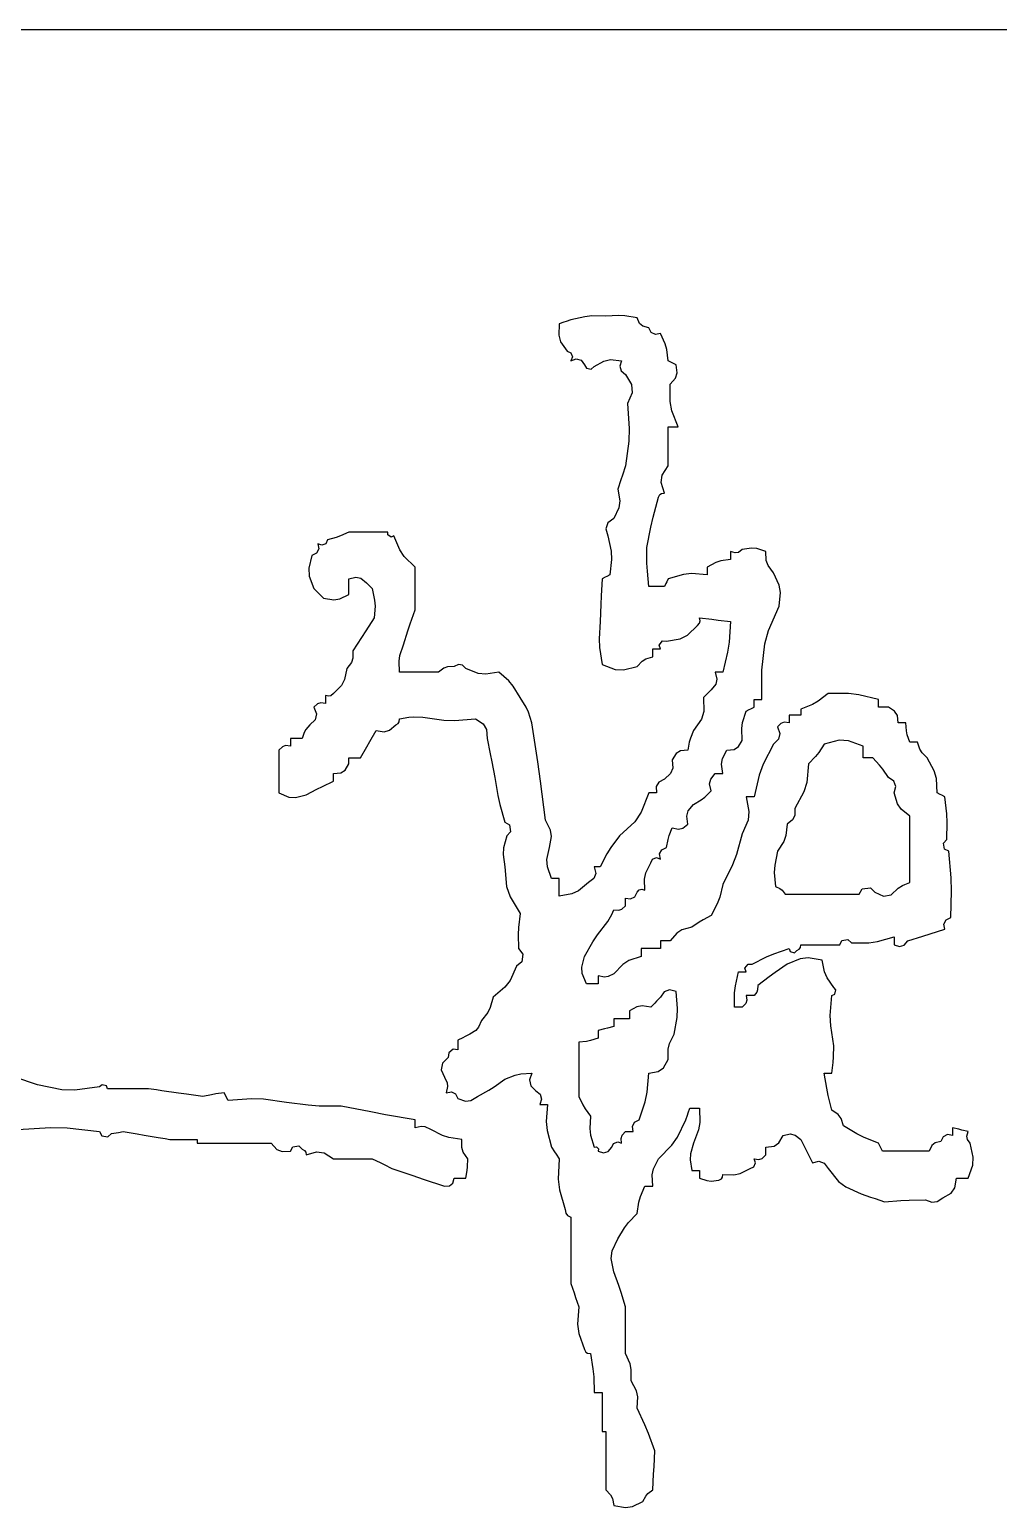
# Paper-space layout 'Layout1' of a CAD drawing. Extents: x 52 to 242751, y 71 to 90516.
# Drawn here: x 117386 to 117830, y 62534 to 63211 of the extents above; entities that cross this region are included whole.
import ezdxf

# ---------------------------------------------------------------- set-up
doc = ezdxf.new("R2010")
doc.units = 0
doc.header["$LTSCALE"] = 10
doc.header["$MEASUREMENT"] = 0
doc.layers.get('0').update_dxf_attribs({"linetype": 'CONTINUOUS'})
doc.layers.add('PUB_TITLE', color=4, linetype='CONTINUOUS')

# ---------------------------------------------------------------- blocks, each defined once
blk = doc.blocks.new('黄履优')
for p, q in [((1.238931, 0.601629), (1.236931, 0.600962)), ((1.239932, 0.601962), (1.238931, 0.601629)), ((1.241932, 0.602629), (1.239932, 0.601962)), ((1.247807, 0.604022), (1.241932, 0.602629)), ((1.250897, 0.604366), (1.247807, 0.604022)), ((1.256935, 0.604296), (1.250897, 0.604366)), ((1.262275, 0.60452), (1.256935, 0.604296)), ((1.265001, 0.60435), (1.262275, 0.60452)), ((1.270271, 0.603462), (1.265001, 0.60435)), ((1.271333, 0.601085), (1.270271, 0.603462)), ((1.236931, 0.600962), (1.236727, 0.596112)), ((1.236727, 0.596112), (1.23753, 0.593303)), ((1.272742, 0.59991), (1.271333, 0.601085)), ((1.275272, 0.599295), (1.272742, 0.59991)), ((1.276289, 0.597302), (1.275272, 0.599295)), ((1.27807, 0.596412), (1.276289, 0.597302)), ((1.280274, 0.596794), (1.27807, 0.596412)), ((1.282217, 0.592346), (1.280274, 0.596794)), ((1.23753, 0.593303), (1.240265, 0.589293)), ((1.240265, 0.589293), (1.241892, 0.588534)), ((1.282907, 0.589929), (1.282217, 0.592346)), ((1.283608, 0.585125), (1.282907, 0.589929)), ((1.241892, 0.588534), (1.242587, 0.586797)), ((1.242587, 0.586797), (1.241932, 0.585125)), ((1.241932, 0.585125), (1.244223, 0.585928)), ((1.244223, 0.585928), (1.246246, 0.58535)), ((1.246246, 0.58535), (1.247767, 0.583458)), ((1.247767, 0.583458), (1.248542, 0.581945)), ((1.250637, 0.581526), (1.251934, 0.582624)), ((1.251934, 0.582624), (1.256057, 0.58503)), ((1.256057, 0.58503), (1.258856, 0.58563)), ((1.258856, 0.58563), (1.263603, 0.585125)), ((1.263603, 0.585125), (1.2628, 0.582834)), ((1.2628, 0.582834), (1.263379, 0.580811)), ((1.284941, 0.584458), (1.283608, 0.585125)), ((1.285608, 0.584125), (1.284941, 0.584458)), ((1.286942, 0.583458), (1.285608, 0.584125)), ((1.287417, 0.58001), (1.286942, 0.583458)), ((1.248542, 0.581945), (1.250637, 0.581526)), ((1.263379, 0.580811), (1.26527, 0.57929)), ((1.26527, 0.57929), (1.26786, 0.574999)), ((1.284441, 0.575123), (1.286736, 0.57774)), ((1.286736, 0.57774), (1.287417, 0.58001)), ((1.2681, 0.571385), (1.266104, 0.566788)), ((1.26786, 0.574999), (1.2681, 0.571385)), ((1.284343, 0.567668), (1.284441, 0.575123)), ((1.266104, 0.566788), (1.266893, 0.556143)), ((1.285059, 0.563728), (1.284343, 0.567668)), ((1.287775, 0.556786), (1.285059, 0.563728)), ((1.266722, 0.55069), (1.26527, 0.540115)), ((1.266893, 0.556143), (1.266722, 0.55069)), ((1.283608, 0.550118), (1.283608, 0.556786)), ((1.283608, 0.556786), (1.285275, 0.556786)), ((1.285275, 0.556786), (1.286108, 0.556786)), ((1.286108, 0.556786), (1.287775, 0.556786)), ((1.283608, 0.546783), (1.283608, 0.550118)), ((1.283608, 0.540115), (1.283608, 0.546783)), ((1.26527, 0.540115), (1.263937, 0.536115)), ((1.281016, 0.536176), (1.283608, 0.540115)), ((1.26327, 0.534114), (1.261936, 0.530113)), ((1.263937, 0.536115), (1.26327, 0.534114)), ((1.280556, 0.532953), (1.281016, 0.536176)), ((1.281941, 0.528446), (1.280556, 0.532953)), ((1.261936, 0.530113), (1.262877, 0.525156)), ((1.27717, 0.518177), (1.27944, 0.526779)), ((1.27944, 0.526779), (1.280047, 0.527817)), ((1.280047, 0.527817), (1.280749, 0.528285)), ((1.280749, 0.528285), (1.281941, 0.528446)), ((1.262476, 0.522148), (1.260269, 0.517611)), ((1.262877, 0.525156), (1.262476, 0.522148)), ((1.257757, 0.515689), (1.256912, 0.513154)), ((1.256912, 0.513154), (1.257769, 0.510109)), ((1.260269, 0.517611), (1.257757, 0.515689)), ((1.274439, 0.505108), (1.276168, 0.513835)), ((1.276168, 0.513835), (1.27717, 0.518177)), ((1.135247, 0.50612), (1.133576, 0.506775)), ((1.133576, 0.506775), (1.133958, 0.504571)), ((1.136984, 0.506815), (1.135247, 0.50612)), ((1.137743, 0.508442), (1.136984, 0.506815)), ((1.1415, 0.509498), (1.137743, 0.508442)), ((1.143354, 0.510172), (1.1415, 0.509498)), ((1.146912, 0.511776), (1.143354, 0.510172)), ((1.15358, 0.511776), (1.146912, 0.511776)), ((1.156914, 0.511776), (1.15358, 0.511776)), ((1.163582, 0.511776), (1.156914, 0.511776)), ((1.163608, 0.510574), (1.163582, 0.511776)), ((1.164963, 0.50967), (1.163608, 0.510574)), ((1.166082, 0.510109), (1.164963, 0.50967)), ((1.168632, 0.504159), (1.166082, 0.510109)), ((1.257769, 0.510109), (1.259094, 0.503565)), ((1.131075, 0.501774), (1.129707, 0.496263)), ((1.133067, 0.50279), (1.131075, 0.501774)), ((1.133958, 0.504571), (1.133067, 0.50279)), ((1.170609, 0.501284), (1.168632, 0.504159)), ((1.175251, 0.496773), (1.170609, 0.501284)), ((1.259268, 0.500082), (1.258602, 0.493439)), ((1.259094, 0.503565), (1.259268, 0.500082)), ((1.274482, 0.498432), (1.274439, 0.505108)), ((1.31028, 0.500107), (1.306106, 0.499504)), ((1.312219, 0.502847), (1.31028, 0.503441)), ((1.31028, 0.503441), (1.31028, 0.502107)), ((1.31028, 0.502107), (1.31028, 0.50144)), ((1.31028, 0.50144), (1.31028, 0.500107)), ((1.313639, 0.503084), (1.312219, 0.502847)), ((1.315281, 0.504274), (1.313639, 0.503084)), ((1.319245, 0.504913), (1.315281, 0.504274)), ((1.32148, 0.504726), (1.319245, 0.504913)), ((1.325283, 0.503441), (1.32148, 0.504726)), ((1.325525, 0.499546), (1.325283, 0.503441)), ((1.129707, 0.496263), (1.129904, 0.492916)), ((1.175251, 0.489438), (1.175251, 0.496773)), ((1.27465, 0.495085), (1.274482, 0.498432)), ((1.275272, 0.488438), (1.27465, 0.495085)), ((1.293598, 0.493973), (1.29005, 0.493618)), ((1.300278, 0.493439), (1.293598, 0.493973)), ((1.303979, 0.498795), (1.300278, 0.496773)), ((1.300278, 0.496773), (1.300278, 0.495439)), ((1.300278, 0.495439), (1.300278, 0.494772)), ((1.300278, 0.494772), (1.300278, 0.493439)), ((1.306106, 0.499504), (1.303979, 0.498795)), ((1.326301, 0.497413), (1.325525, 0.499546)), ((1.328617, 0.494272), (1.326301, 0.497413)), ((1.331023, 0.489044), (1.328617, 0.494272)), ((1.129904, 0.492916), (1.131909, 0.487604)), ((1.131909, 0.487604), (1.133576, 0.485937)), ((1.146912, 0.491772), (1.149893, 0.49252)), ((1.146912, 0.489105), (1.146912, 0.491772)), ((1.146912, 0.487771), (1.146912, 0.489105)), ((1.146912, 0.485104), (1.146912, 0.487771)), ((1.149893, 0.49252), (1.15203, 0.492046)), ((1.15203, 0.492046), (1.154413, 0.490105)), ((1.154413, 0.490105), (1.155414, 0.489105)), ((1.155414, 0.489105), (1.155914, 0.488604)), ((1.155914, 0.488604), (1.156914, 0.487604)), ((1.156914, 0.487604), (1.157906, 0.482691)), ((1.175251, 0.48577), (1.175251, 0.489438)), ((1.255268, 0.491772), (1.25488, 0.48444)), ((1.256602, 0.492439), (1.255268, 0.491772)), ((1.257269, 0.492772), (1.256602, 0.492439)), ((1.258602, 0.493439), (1.257269, 0.492772)), ((1.27794, 0.488438), (1.275272, 0.488438)), ((1.279273, 0.488438), (1.27794, 0.488438)), ((1.281941, 0.488438), (1.279273, 0.488438)), ((1.282607, 0.489771), (1.281941, 0.488438)), ((1.282941, 0.490438), (1.282607, 0.489771)), ((1.283608, 0.491772), (1.282941, 0.490438)), ((1.29005, 0.493618), (1.283608, 0.491772)), ((1.331589, 0.485839), (1.331023, 0.489044)), ((1.133576, 0.485937), (1.134409, 0.485104)), ((1.134409, 0.485104), (1.136076, 0.483437)), ((1.136076, 0.483437), (1.140405, 0.482738)), ((1.140405, 0.482738), (1.142993, 0.483136)), ((1.142993, 0.483136), (1.146912, 0.485104)), ((1.157906, 0.482691), (1.158079, 0.480103)), ((1.175251, 0.478436), (1.175251, 0.48577)), ((1.25488, 0.48444), (1.254714, 0.480772)), ((1.331118, 0.480103), (1.331589, 0.485839)), ((1.157747, 0.475102), (1.154079, 0.469434)), ((1.158079, 0.480103), (1.157747, 0.475102)), ((1.173065, 0.472499), (1.175251, 0.478436)), ((1.254714, 0.480772), (1.254435, 0.473434)), ((1.297259, 0.473764), (1.296944, 0.475102)), ((1.296944, 0.475102), (1.302278, 0.474435)), ((1.326493, 0.469678), (1.331118, 0.480103)), ((1.154079, 0.469434), (1.152245, 0.4666)), ((1.17025, 0.463432), (1.172063, 0.469493)), ((1.172063, 0.469493), (1.173065, 0.472499)), ((1.254435, 0.473434), (1.253987, 0.466106)), ((1.291761, 0.467686), (1.29611, 0.471767)), ((1.29611, 0.471767), (1.297018, 0.4728)), ((1.297018, 0.4728), (1.297259, 0.473764)), ((1.302278, 0.474435), (1.304945, 0.474101)), ((1.304945, 0.474101), (1.31028, 0.473434)), ((1.31028, 0.473434), (1.309597, 0.464691)), ((1.324924, 0.463926), (1.326493, 0.469678)), ((1.152245, 0.4666), (1.148579, 0.460932)), ((1.168758, 0.458959), (1.17025, 0.463432)), ((1.253987, 0.466106), (1.254157, 0.462355)), ((1.254157, 0.462355), (1.255268, 0.455097)), ((1.279755, 0.46335), (1.281108, 0.465154)), ((1.280274, 0.461765), (1.279755, 0.46335)), ((1.281108, 0.465154), (1.282774, 0.465099)), ((1.282774, 0.465099), (1.288649, 0.46613)), ((1.288649, 0.46613), (1.291761, 0.467686)), ((1.309597, 0.464691), (1.308922, 0.460308)), ((1.323616, 0.452597), (1.324924, 0.463926)), ((1.147977, 0.45596), (1.146078, 0.45343)), ((1.14858, 0.457769), (1.147977, 0.45596)), ((1.148579, 0.460932), (1.14858, 0.457769)), ((1.168403, 0.456475), (1.168758, 0.458959)), ((1.168583, 0.451763), (1.168403, 0.456475)), ((1.270271, 0.454264), (1.272466, 0.456517)), ((1.272466, 0.456517), (1.273953, 0.457446)), ((1.273953, 0.457446), (1.27694, 0.458431)), ((1.27694, 0.460432), (1.27694, 0.461765)), ((1.27694, 0.461765), (1.278273, 0.461765)), ((1.27694, 0.459765), (1.27694, 0.460432)), ((1.27694, 0.458431), (1.27694, 0.459765)), ((1.278273, 0.461765), (1.27894, 0.461765)), ((1.27894, 0.461765), (1.280274, 0.461765)), ((1.308922, 0.460308), (1.306946, 0.451763)), ((1.146078, 0.45343), (1.145055, 0.448615)), ((1.175251, 0.451763), (1.168583, 0.451763)), ((1.178585, 0.451763), (1.175251, 0.451763)), ((1.185253, 0.451763), (1.178585, 0.451763)), ((1.187489, 0.453528), (1.185253, 0.451763)), ((1.189076, 0.454124), (1.187489, 0.453528)), ((1.191921, 0.454264), (1.189076, 0.454124)), ((1.193747, 0.455148), (1.191921, 0.454264)), ((1.195483, 0.454858), (1.193747, 0.455148)), ((1.196922, 0.45343), (1.195483, 0.454858)), ((1.20221, 0.451282), (1.196922, 0.45343)), ((1.205451, 0.450901), (1.20221, 0.451282)), ((1.211092, 0.451763), (1.205451, 0.450901)), ((1.21536, 0.448018), (1.211092, 0.451763)), ((1.255268, 0.455097), (1.260879, 0.452943)), ((1.260879, 0.452943), (1.264456, 0.452744)), ((1.264456, 0.452744), (1.270271, 0.454264)), ((1.304945, 0.451763), (1.303612, 0.451763)), ((1.303612, 0.451763), (1.304361, 0.448782)), ((1.305612, 0.451763), (1.304945, 0.451763)), ((1.306946, 0.451763), (1.305612, 0.451763)), ((1.323616, 0.447596), (1.323616, 0.452597)), ((1.1437, 0.4461), (1.140244, 0.442595)), ((1.145055, 0.448615), (1.1437, 0.4461)), ((1.217274, 0.445756), (1.21536, 0.448018)), ((1.220261, 0.440928), (1.217274, 0.445756)), ((1.301945, 0.444262), (1.300611, 0.442928)), ((1.303886, 0.446645), (1.301945, 0.444262)), ((1.304361, 0.448782), (1.303886, 0.446645)), ((1.323616, 0.445095), (1.323616, 0.447596)), ((1.323616, 0.440094), (1.323616, 0.445095)), ((1.133442, 0.438208), (1.131909, 0.43676)), ((1.131909, 0.43676), (1.133, 0.433887)), ((1.134814, 0.438665), (1.133442, 0.438208)), ((1.13691, 0.438427), (1.134814, 0.438665)), ((1.138248, 0.441446), (1.13691, 0.441761)), ((1.13691, 0.441761), (1.13691, 0.440427)), ((1.13691, 0.440427), (1.13691, 0.439761)), ((1.13691, 0.439761), (1.13691, 0.438427)), ((1.139211, 0.441687), (1.138248, 0.441446)), ((1.140244, 0.442595), (1.139211, 0.441687)), ((1.22271, 0.43683), (1.220261, 0.440928)), ((1.223733, 0.434614), (1.22271, 0.43683)), ((1.299944, 0.442261), (1.298611, 0.440928)), ((1.298611, 0.440928), (1.298761, 0.435022)), ((1.300611, 0.442928), (1.299944, 0.442261)), ((1.318948, 0.436093), (1.320282, 0.43676)), ((1.320282, 0.43876), (1.320282, 0.440094)), ((1.320282, 0.440094), (1.321616, 0.440094)), ((1.320282, 0.438094), (1.320282, 0.43876)), ((1.320282, 0.43676), (1.320282, 0.438094)), ((1.321616, 0.440094), (1.322283, 0.440094)), ((1.322283, 0.440094), (1.323616, 0.440094)), ((1.345273, 0.437935), (1.340286, 0.435926)), ((1.347693, 0.439318), (1.345273, 0.437935)), ((1.351956, 0.442595), (1.347693, 0.439318)), ((1.360682, 0.442621), (1.351956, 0.442595)), ((1.365136, 0.442107), (1.360682, 0.442621)), ((1.373627, 0.440094), (1.365136, 0.442107)), ((1.373627, 0.43876), (1.373627, 0.440094)), ((1.373627, 0.438094), (1.373627, 0.43876)), ((1.373627, 0.43676), (1.373627, 0.438094)), ((1.375294, 0.43676), (1.373627, 0.43676)), ((1.376127, 0.43676), (1.375294, 0.43676)), ((1.377794, 0.43676), (1.376127, 0.43676)), ((1.380486, 0.435133), (1.377794, 0.43676)), ((1.132447, 0.431399), (1.130241, 0.429258)), ((1.133, 0.433887), (1.132447, 0.431399)), ((1.167954, 0.429865), (1.168422, 0.430568)), ((1.168422, 0.430568), (1.168583, 0.431759)), ((1.168583, 0.431759), (1.172527, 0.43251)), ((1.172527, 0.43251), (1.174571, 0.43268)), ((1.174571, 0.43268), (1.178585, 0.432592)), ((1.178585, 0.432592), (1.1875, 0.4313)), ((1.1875, 0.4313), (1.192104, 0.431129)), ((1.192104, 0.431129), (1.20109, 0.431759)), ((1.20109, 0.431759), (1.204335, 0.429617)), ((1.225262, 0.430092), (1.223733, 0.434614)), ((1.297767, 0.431642), (1.294443, 0.426758)), ((1.298761, 0.435022), (1.297767, 0.431642)), ((1.315391, 0.430294), (1.316948, 0.435093)), ((1.316948, 0.435093), (1.318282, 0.43576)), ((1.318282, 0.43576), (1.318948, 0.436093)), ((1.337286, 0.433426), (1.335285, 0.433426)), ((1.335285, 0.433426), (1.335285, 0.432092)), ((1.335285, 0.432092), (1.335285, 0.431426)), ((1.335285, 0.431426), (1.335285, 0.430092)), ((1.338286, 0.433426), (1.337286, 0.433426)), ((1.340286, 0.433426), (1.338286, 0.433426)), ((1.340286, 0.435926), (1.340286, 0.434926)), ((1.340286, 0.434926), (1.340286, 0.434426)), ((1.340286, 0.434426), (1.340286, 0.433426)), ((1.381679, 0.433224), (1.380486, 0.435133)), ((1.381962, 0.430092), (1.381679, 0.433224)), ((1.127798, 0.42596), (1.126907, 0.423424)), ((1.128508, 0.427204), (1.127798, 0.42596)), ((1.130241, 0.429258), (1.128508, 0.427204)), ((1.155914, 0.42209), (1.158581, 0.426758)), ((1.158581, 0.426758), (1.162029, 0.426283)), ((1.162029, 0.426283), (1.164299, 0.426963)), ((1.164299, 0.426963), (1.166916, 0.429258)), ((1.166916, 0.429258), (1.167954, 0.429865)), ((1.204335, 0.429617), (1.205729, 0.427295)), ((1.205729, 0.427295), (1.206091, 0.423424)), ((1.227713, 0.413439), (1.225262, 0.430092)), ((1.294443, 0.426758), (1.293094, 0.423549)), ((1.315036, 0.42763), (1.315391, 0.430294)), ((1.315281, 0.42259), (1.315036, 0.42763)), ((1.331818, 0.429872), (1.330284, 0.428425)), ((1.330284, 0.428425), (1.331376, 0.425551)), ((1.331376, 0.425551), (1.330823, 0.423064)), ((1.33319, 0.43033), (1.331818, 0.429872)), ((1.335285, 0.430092), (1.33319, 0.43033)), ((1.383296, 0.430092), (1.381962, 0.430092)), ((1.383962, 0.430092), (1.383296, 0.430092)), ((1.385296, 0.430092), (1.383962, 0.430092)), ((1.385564, 0.426702), (1.385296, 0.430092)), ((1.385907, 0.424989), (1.385564, 0.426702)), ((1.386963, 0.421757), (1.385907, 0.424989)), ((1.118439, 0.41987), (1.116905, 0.418423)), ((1.116905, 0.418423), (1.116905, 0.411088)), ((1.119811, 0.420328), (1.118439, 0.41987)), ((1.121906, 0.42009), (1.119811, 0.420328)), ((1.123907, 0.423424), (1.121906, 0.423424)), ((1.121906, 0.423424), (1.121906, 0.42209)), ((1.121906, 0.42209), (1.121906, 0.421423)), ((1.121906, 0.421423), (1.121906, 0.42009)), ((1.124907, 0.423424), (1.123907, 0.423424)), ((1.126907, 0.423424), (1.124907, 0.423424)), ((1.151913, 0.415089), (1.15458, 0.419756)), ((1.15458, 0.419756), (1.155914, 0.42209)), ((1.206091, 0.423424), (1.207425, 0.416756)), ((1.28881, 0.41814), (1.286902, 0.416947)), ((1.291943, 0.418423), (1.28881, 0.41814)), ((1.292582, 0.421844), (1.291943, 0.418423)), ((1.293094, 0.423549), (1.292582, 0.421844)), ((1.306728, 0.414831), (1.308613, 0.418423)), ((1.308613, 0.418423), (1.311746, 0.418706)), ((1.311746, 0.418706), (1.313654, 0.419898)), ((1.313654, 0.419898), (1.315281, 0.42259)), ((1.328617, 0.420923), (1.324238, 0.412381)), ((1.330823, 0.423064), (1.328617, 0.420923)), ((1.350289, 0.420923), (1.347994, 0.417323)), ((1.35675, 0.422605), (1.350289, 0.420923)), ((1.360697, 0.422407), (1.35675, 0.422605)), ((1.366959, 0.42009), (1.360697, 0.422407)), ((1.366959, 0.418089), (1.366959, 0.42009)), ((1.366959, 0.417089), (1.366959, 0.418089)), ((1.388297, 0.421757), (1.386963, 0.421757)), ((1.388963, 0.421757), (1.388297, 0.421757)), ((1.390297, 0.421757), (1.388963, 0.421757)), ((1.391283, 0.41877), (1.390297, 0.421757)), ((1.392212, 0.417284), (1.391283, 0.41877)), ((1.145285, 0.409896), (1.146912, 0.412588)), ((1.146912, 0.414088), (1.146912, 0.415089)), ((1.146912, 0.415089), (1.148912, 0.415089)), ((1.146912, 0.413588), (1.146912, 0.414088)), ((1.146912, 0.412588), (1.146912, 0.413588)), ((1.148912, 0.415089), (1.149912, 0.415089)), ((1.149912, 0.415089), (1.151913, 0.415089)), ((1.207425, 0.416756), (1.208091, 0.413422)), ((1.208091, 0.413422), (1.209425, 0.406754)), ((1.22888, 0.405103), (1.227713, 0.413439)), ((1.286902, 0.416947), (1.285275, 0.414255)), ((1.285275, 0.414255), (1.285492, 0.410671)), ((1.306328, 0.412429), (1.306728, 0.414831)), ((1.306946, 0.408421), (1.306328, 0.412429)), ((1.324238, 0.412381), (1.322524, 0.407752)), ((1.34362, 0.412588), (1.342824, 0.404612)), ((1.346629, 0.415617), (1.34362, 0.412588)), ((1.347994, 0.417323), (1.346629, 0.415617)), ((1.366959, 0.415089), (1.366959, 0.417089)), ((1.368626, 0.415089), (1.366959, 0.415089)), ((1.369459, 0.415089), (1.368626, 0.415089)), ((1.371126, 0.415089), (1.369459, 0.415089)), ((1.374034, 0.411962), (1.371126, 0.415089)), ((1.375382, 0.410277), (1.374034, 0.411962)), ((1.394465, 0.415089), (1.392212, 0.417284)), ((1.397426, 0.409609), (1.394465, 0.415089)), ((1.116905, 0.411088), (1.116905, 0.40742)), ((1.116905, 0.40742), (1.116905, 0.400085)), ((1.135553, 0.402799), (1.140244, 0.405087)), ((1.140244, 0.408421), (1.143376, 0.408703)), ((1.140244, 0.407087), (1.140244, 0.408421)), ((1.140244, 0.40642), (1.140244, 0.407087)), ((1.140244, 0.405087), (1.140244, 0.40642)), ((1.143376, 0.408703), (1.145285, 0.409896)), ((1.209425, 0.406754), (1.210628, 0.398999)), ((1.231096, 0.388416), (1.22888, 0.405103)), ((1.281941, 0.40592), (1.27954, 0.40471)), ((1.28457, 0.408366), (1.281941, 0.40592)), ((1.285492, 0.410671), (1.28457, 0.408366)), ((1.301286, 0.403921), (1.301743, 0.40598)), ((1.301743, 0.40598), (1.303612, 0.408421)), ((1.303612, 0.408421), (1.304945, 0.408421)), ((1.304945, 0.408421), (1.305612, 0.408421)), ((1.305612, 0.408421), (1.306946, 0.408421)), ((1.322524, 0.407752), (1.320282, 0.398418)), ((1.377794, 0.406754), (1.375382, 0.410277)), ((1.380135, 0.40513), (1.377794, 0.406754)), ((1.380991, 0.402848), (1.380135, 0.40513)), ((1.398343, 0.406307), (1.397426, 0.409609)), ((1.398632, 0.400085), (1.398343, 0.406307)), ((1.116905, 0.400085), (1.121223, 0.39828)), ((1.124044, 0.398078), (1.128574, 0.399252)), ((1.128574, 0.399252), (1.133219, 0.401631)), ((1.133219, 0.401631), (1.135553, 0.402799)), ((1.210628, 0.398999), (1.211468, 0.395137)), ((1.275272, 0.400085), (1.27205, 0.391813)), ((1.276606, 0.400085), (1.275272, 0.400085)), ((1.277273, 0.400085), (1.276606, 0.400085)), ((1.278607, 0.400085), (1.277273, 0.400085)), ((1.27954, 0.40471), (1.278431, 0.402768)), ((1.278431, 0.402768), (1.278607, 0.400085)), ((1.299171, 0.398319), (1.301945, 0.400919)), ((1.301945, 0.400919), (1.301286, 0.403921)), ((1.341568, 0.400485), (1.337786, 0.393417)), ((1.342824, 0.404612), (1.341568, 0.400485)), ((1.380295, 0.400085), (1.380991, 0.402848)), ((1.38164, 0.395469), (1.380295, 0.400085)), ((1.399966, 0.399419), (1.398632, 0.400085)), ((1.400633, 0.399085), (1.399966, 0.399419)), ((1.401966, 0.398418), (1.400633, 0.399085)), ((1.121223, 0.39828), (1.124044, 0.398078)), ((1.211468, 0.395137), (1.213593, 0.387583)), ((1.291467, 0.390198), (1.292148, 0.392467)), ((1.292148, 0.392467), (1.294443, 0.395084)), ((1.294443, 0.395084), (1.297646, 0.397133)), ((1.297646, 0.397133), (1.299171, 0.398319)), ((1.318282, 0.398418), (1.316948, 0.398418)), ((1.316948, 0.398418), (1.318104, 0.392154)), ((1.318948, 0.398418), (1.318282, 0.398418)), ((1.320282, 0.398418), (1.318948, 0.398418)), ((1.337786, 0.393417), (1.337708, 0.390436)), ((1.383219, 0.393101), (1.38164, 0.395469)), ((1.386963, 0.390083), (1.383219, 0.393101)), ((1.40285, 0.391129), (1.401966, 0.398418)), ((1.213593, 0.387583), (1.215661, 0.386451)), ((1.215661, 0.386451), (1.216095, 0.383414)), ((1.233174, 0.384184), (1.231096, 0.388416)), ((1.269293, 0.387769), (1.26277, 0.381748)), ((1.27205, 0.391813), (1.269293, 0.387769)), ((1.289811, 0.385013), (1.291943, 0.386749)), ((1.291943, 0.386749), (1.291467, 0.390198)), ((1.317716, 0.388468), (1.315281, 0.382582)), ((1.318104, 0.392154), (1.317716, 0.388468)), ((1.334452, 0.386749), (1.333949, 0.381818)), ((1.33679, 0.388601), (1.334452, 0.386749)), ((1.337708, 0.390436), (1.33679, 0.388601)), ((1.386963, 0.378748), (1.386963, 0.390083)), ((1.4028, 0.380081), (1.403018, 0.38742)), ((1.403018, 0.38742), (1.40285, 0.391129)), ((1.214426, 0.381748), (1.213131, 0.376563)), ((1.216095, 0.383414), (1.214426, 0.381748)), ((1.232763, 0.376747), (1.233573, 0.381392)), ((1.233573, 0.381392), (1.233174, 0.384184)), ((1.26277, 0.381748), (1.259045, 0.376679)), ((1.282774, 0.376747), (1.283476, 0.380156)), ((1.283476, 0.380156), (1.283984, 0.38185)), ((1.283984, 0.38185), (1.285275, 0.385082)), ((1.285275, 0.385082), (1.287972, 0.384553)), ((1.287972, 0.384553), (1.289811, 0.385013)), ((1.315281, 0.382582), (1.312728, 0.373652)), ((1.333949, 0.381818), (1.333019, 0.379214)), ((1.401418, 0.378596), (1.4028, 0.380081)), ((1.213131, 0.376563), (1.212954, 0.373719)), ((1.212954, 0.373719), (1.213593, 0.368412)), ((1.231661, 0.371517), (1.232763, 0.376747)), ((1.257359, 0.373982), (1.254435, 0.368412)), ((1.259045, 0.376679), (1.257359, 0.373982)), ((1.279891, 0.37395), (1.280782, 0.375731)), ((1.280274, 0.371746), (1.279891, 0.37395)), ((1.280782, 0.375731), (1.282774, 0.376747)), ((1.312728, 0.373652), (1.311034, 0.36925)), ((1.330284, 0.37508), (1.329151, 0.369177)), ((1.333019, 0.379214), (1.330284, 0.37508)), ((1.386963, 0.37308), (1.386963, 0.378748)), ((1.401845, 0.376037), (1.401418, 0.378596)), ((1.403633, 0.37508), (1.401845, 0.376037)), ((1.404642, 0.363784), (1.403633, 0.37508)), ((1.213593, 0.368412), (1.214407, 0.360017)), ((1.231852, 0.368463), (1.231661, 0.371517)), ((1.233597, 0.363411), (1.231852, 0.368463)), ((1.252934, 0.368412), (1.251934, 0.368412)), ((1.251934, 0.368412), (1.25263, 0.36565)), ((1.253434, 0.368412), (1.252934, 0.368412)), ((1.254435, 0.368412), (1.253434, 0.368412)), ((1.273949, 0.365821), (1.276106, 0.370079)), ((1.276106, 0.370079), (1.276865, 0.371706)), ((1.276865, 0.371706), (1.278602, 0.372401)), ((1.278602, 0.372401), (1.280274, 0.371746)), ((1.311034, 0.36925), (1.306946, 0.36091)), ((1.329151, 0.369177), (1.328978, 0.366069)), ((1.386963, 0.361744), (1.386963, 0.37308)), ((1.234931, 0.363411), (1.233597, 0.363411)), ((1.235597, 0.363411), (1.234931, 0.363411)), ((1.236931, 0.363411), (1.235597, 0.363411)), ((1.236931, 0.36041), (1.236931, 0.363411)), ((1.249434, 0.361744), (1.245192, 0.358213)), ((1.251774, 0.363368), (1.249434, 0.361744)), ((1.25263, 0.36565), (1.251774, 0.363368)), ((1.273383, 0.363178), (1.273949, 0.365821)), ((1.273605, 0.35841), (1.273383, 0.363178)), ((1.306946, 0.36091), (1.305587, 0.355378)), ((1.328978, 0.366069), (1.329451, 0.360077)), ((1.383884, 0.360388), (1.384895, 0.360893)), ((1.384895, 0.360893), (1.386963, 0.361744)), ((1.40481, 0.358076), (1.404642, 0.363784)), ((1.214407, 0.360017), (1.215875, 0.355613)), ((1.215875, 0.355613), (1.220261, 0.348408)), ((1.236931, 0.35891), (1.236931, 0.36041)), ((1.236931, 0.355909), (1.236931, 0.35891)), ((1.242362, 0.356892), (1.236931, 0.355909)), ((1.245192, 0.358213), (1.242362, 0.356892)), ((1.26527, 0.353742), (1.26527, 0.355076)), ((1.26527, 0.355076), (1.267474, 0.354693)), ((1.267474, 0.354693), (1.269255, 0.355584)), ((1.269255, 0.355584), (1.270271, 0.357576)), ((1.270271, 0.357576), (1.271147, 0.358636)), ((1.271147, 0.358636), (1.272334, 0.358933)), ((1.272334, 0.358933), (1.273605, 0.35841)), ((1.305587, 0.355378), (1.304559, 0.352636)), ((1.329451, 0.360077), (1.331387, 0.359178)), ((1.331387, 0.359178), (1.332316, 0.358434)), ((1.332316, 0.358434), (1.333618, 0.356743)), ((1.333618, 0.356743), (1.346288, 0.356743)), ((1.346288, 0.356743), (1.352622, 0.356743)), ((1.352622, 0.356743), (1.365292, 0.356743)), ((1.365292, 0.356743), (1.366632, 0.359073)), ((1.366632, 0.359073), (1.370087, 0.359505)), ((1.370087, 0.359505), (1.37196, 0.357576)), ((1.37196, 0.357576), (1.375652, 0.355898)), ((1.375652, 0.355898), (1.379013, 0.356458)), ((1.379013, 0.356458), (1.381962, 0.359243)), ((1.381962, 0.359243), (1.383884, 0.360388)), ((1.404467, 0.346741), (1.40481, 0.358076)), ((1.220261, 0.348408), (1.219556, 0.342439)), ((1.259389, 0.348019), (1.260269, 0.350075)), ((1.260269, 0.350075), (1.262364, 0.349837)), ((1.262364, 0.349837), (1.263737, 0.350294)), ((1.263737, 0.350294), (1.26527, 0.351742)), ((1.26527, 0.353075), (1.26527, 0.353742)), ((1.26527, 0.351742), (1.26527, 0.353075)), ((1.304559, 0.352636), (1.301945, 0.347574)), ((1.219556, 0.342439), (1.219388, 0.339415)), ((1.253333, 0.339386), (1.257769, 0.345074)), ((1.257769, 0.345074), (1.258885, 0.347012)), ((1.258885, 0.347012), (1.259389, 0.348019)), ((1.29361, 0.342573), (1.289411, 0.341447)), ((1.296849, 0.344723), (1.29361, 0.342573)), ((1.298523, 0.345728), (1.296849, 0.344723)), ((1.301945, 0.347574), (1.298523, 0.345728)), ((1.395644, 0.339701), (1.401966, 0.34174)), ((1.401584, 0.343943), (1.402474, 0.345725)), ((1.401966, 0.34174), (1.401584, 0.343943)), ((1.402474, 0.345725), (1.404467, 0.346741)), ((1.219388, 0.339415), (1.219427, 0.333405)), ((1.247767, 0.330071), (1.25131, 0.336353)), ((1.25131, 0.336353), (1.253333, 0.339386)), ((1.281941, 0.336739), (1.280274, 0.336739)), ((1.280274, 0.336739), (1.280274, 0.335405)), ((1.282774, 0.336739), (1.281941, 0.336739)), ((1.284441, 0.336739), (1.282774, 0.336739)), ((1.28724, 0.340065), (1.284441, 0.336739)), ((1.289411, 0.341447), (1.28724, 0.340065)), ((1.356957, 0.335072), (1.357913, 0.33686)), ((1.357913, 0.33686), (1.360473, 0.337286)), ((1.360473, 0.337286), (1.361958, 0.335905)), ((1.361958, 0.335905), (1.36936, 0.335912)), ((1.36936, 0.335912), (1.373161, 0.33643)), ((1.373161, 0.33643), (1.380295, 0.338406)), ((1.380295, 0.338406), (1.380295, 0.337072)), ((1.380295, 0.337072), (1.380295, 0.336405)), ((1.380295, 0.336405), (1.380295, 0.335072)), ((1.384609, 0.334847), (1.38613, 0.336739)), ((1.38613, 0.336739), (1.392476, 0.338701)), ((1.392476, 0.338701), (1.395644, 0.339701)), ((1.219427, 0.333405), (1.221278, 0.331019)), ((1.221278, 0.331019), (1.220923, 0.327824)), ((1.246593, 0.325541), (1.247767, 0.330071)), ((1.271938, 0.330071), (1.26669, 0.32827)), ((1.275272, 0.333405), (1.271938, 0.333405)), ((1.271938, 0.333405), (1.271938, 0.332071)), ((1.271938, 0.332071), (1.271938, 0.331404)), ((1.271938, 0.331404), (1.271938, 0.330071)), ((1.27694, 0.333405), (1.275272, 0.333405)), ((1.280274, 0.333405), (1.27694, 0.333405)), ((1.280274, 0.335405), (1.280274, 0.334738)), ((1.280274, 0.334738), (1.280274, 0.333405)), ((1.319449, 0.326736), (1.325564, 0.329874)), ((1.325564, 0.329874), (1.328767, 0.331223)), ((1.328767, 0.331223), (1.335285, 0.333405)), ((1.335285, 0.333405), (1.335762, 0.332115)), ((1.335762, 0.332115), (1.337592, 0.331658)), ((1.337592, 0.331658), (1.338619, 0.332571)), ((1.338619, 0.332571), (1.339657, 0.333178)), ((1.339657, 0.333178), (1.340126, 0.33388)), ((1.343511, 0.329466), (1.340018, 0.329078)), ((1.340126, 0.33388), (1.340286, 0.335072)), ((1.340286, 0.335072), (1.346954, 0.335072)), ((1.349455, 0.328404), (1.343511, 0.329466)), ((1.346954, 0.335072), (1.350289, 0.335072)), ((1.350289, 0.335072), (1.356957, 0.335072)), ((1.380295, 0.335072), (1.382586, 0.334269)), ((1.382586, 0.334269), (1.384609, 0.334847)), ((1.218594, 0.325903), (1.215876, 0.319814)), ((1.220923, 0.327824), (1.218594, 0.325903)), ((1.246795, 0.322719), (1.246593, 0.325541)), ((1.264087, 0.326596), (1.260269, 0.322569)), ((1.26669, 0.32827), (1.264087, 0.326596)), ((1.312313, 0.317506), (1.313614, 0.323402)), ((1.313614, 0.323402), (1.314948, 0.323402)), ((1.314948, 0.323402), (1.315614, 0.323402)), ((1.315614, 0.323402), (1.316948, 0.323402)), ((1.316429, 0.324987), (1.317782, 0.326791)), ((1.316948, 0.323402), (1.316429, 0.324987)), ((1.317782, 0.326791), (1.319449, 0.326736)), ((1.329337, 0.323229), (1.326832, 0.321391)), ((1.334452, 0.326736), (1.329337, 0.323229)), ((1.340018, 0.329078), (1.334452, 0.326736)), ((1.350444, 0.323422), (1.349455, 0.328404)), ((1.351531, 0.320885), (1.350444, 0.323422)), ((1.213676, 0.31688), (1.208592, 0.312567)), ((1.215876, 0.319814), (1.213676, 0.31688)), ((1.2486, 0.318401), (1.246795, 0.322719)), ((1.250601, 0.318401), (1.2486, 0.318401)), ((1.251601, 0.318401), (1.250601, 0.318401)), ((1.253601, 0.318401), (1.251601, 0.318401)), ((1.256236, 0.321205), (1.253601, 0.321735)), ((1.253601, 0.321735), (1.253601, 0.320402)), ((1.253601, 0.320402), (1.253601, 0.319735)), ((1.253601, 0.319735), (1.253601, 0.318401)), ((1.257846, 0.321406), (1.256236, 0.321205)), ((1.260269, 0.322569), (1.257846, 0.321406)), ((1.311972, 0.314437), (1.312313, 0.317506)), ((1.321949, 0.317568), (1.321833, 0.315776)), ((1.326832, 0.321391), (1.321949, 0.317568)), ((1.354456, 0.316734), (1.351531, 0.320885)), ((1.355369, 0.315707), (1.354456, 0.316734)), ((1.208592, 0.312567), (1.207411, 0.308252)), ((1.278607, 0.3109), (1.277773, 0.310066)), ((1.280274, 0.312567), (1.278607, 0.3109)), ((1.281897, 0.314907), (1.280274, 0.312567)), ((1.284179, 0.315763), (1.281897, 0.314907)), ((1.286942, 0.315067), (1.284179, 0.315763)), ((1.287601, 0.307755), (1.286942, 0.315067)), ((1.311947, 0.308399), (1.311972, 0.314437)), ((1.317186, 0.311305), (1.316729, 0.309933)), ((1.318282, 0.3134), (1.316948, 0.3134)), ((1.316948, 0.3134), (1.317186, 0.311305)), ((1.318948, 0.3134), (1.318282, 0.3134)), ((1.320282, 0.3134), (1.318948, 0.3134)), ((1.321434, 0.314778), (1.320282, 0.3134)), ((1.321833, 0.315776), (1.321434, 0.314778)), ((1.35293, 0.304753), (1.353623, 0.3134)), ((1.353623, 0.3134), (1.354912, 0.313877)), ((1.354912, 0.313877), (1.355369, 0.315707)), ((1.206334, 0.306097), (1.203591, 0.302565)), ((1.207411, 0.308252), (1.206334, 0.306097)), ((1.270202, 0.308531), (1.266937, 0.306732)), ((1.266937, 0.306732), (1.266937, 0.305399)), ((1.266937, 0.305399), (1.266937, 0.304732)), ((1.266937, 0.304732), (1.266937, 0.303398)), ((1.272417, 0.308934), (1.270202, 0.308531)), ((1.276106, 0.308399), (1.272417, 0.308934)), ((1.277773, 0.310066), (1.276106, 0.308399)), ((1.286108, 0.29673), (1.287428, 0.303953)), ((1.287428, 0.303953), (1.287601, 0.307755)), ((1.313281, 0.308399), (1.311947, 0.308399)), ((1.313947, 0.308399), (1.313281, 0.308399)), ((1.315281, 0.308399), (1.313947, 0.308399)), ((1.316729, 0.309933), (1.315281, 0.308399)), ((1.353101, 0.300297), (1.35293, 0.304753)), ((1.201216, 0.298327), (1.198589, 0.29673)), ((1.202414, 0.299725), (1.201216, 0.298327)), ((1.203591, 0.302565), (1.202414, 0.299725)), ((1.256268, 0.299064), (1.253601, 0.298397)), ((1.253601, 0.298397), (1.253601, 0.297063)), ((1.257602, 0.299397), (1.256268, 0.299064)), ((1.260269, 0.300064), (1.257602, 0.299397)), ((1.262937, 0.303398), (1.260269, 0.303398)), ((1.260269, 0.303398), (1.260269, 0.302065)), ((1.260269, 0.302065), (1.260269, 0.301398)), ((1.260269, 0.301398), (1.260269, 0.300064)), ((1.26427, 0.303398), (1.262937, 0.303398)), ((1.266937, 0.303398), (1.26427, 0.303398)), ((1.354456, 0.291729), (1.353101, 0.300297)), ((1.195589, 0.29523), (1.193588, 0.29423)), ((1.193588, 0.29423), (1.193588, 0.292563)), ((1.193588, 0.292563), (1.193588, 0.291729)), ((1.193588, 0.291729), (1.193588, 0.290062)), ((1.196589, 0.29573), (1.195589, 0.29523)), ((1.198589, 0.29673), (1.196589, 0.29573)), ((1.248656, 0.293664), (1.245266, 0.293396)), ((1.245266, 0.293396), (1.245266, 0.284061)), ((1.250369, 0.294007), (1.248656, 0.293664)), ((1.253601, 0.295063), (1.250369, 0.294007)), ((1.253601, 0.297063), (1.253601, 0.296397)), ((1.253601, 0.296397), (1.253601, 0.295063)), ((1.283485, 0.290341), (1.28405, 0.292787)), ((1.28405, 0.292787), (1.286108, 0.29673)), ((1.354344, 0.287051), (1.354456, 0.291729)), ((1.189421, 0.286728), (1.186989, 0.284351)), ((1.189641, 0.288851), (1.189421, 0.286728)), ((1.191468, 0.290313), (1.189641, 0.288851)), ((1.193588, 0.290062), (1.191468, 0.290313)), ((1.281589, 0.282361), (1.283608, 0.285894)), ((1.283608, 0.285894), (1.283485, 0.290341)), ((1.354176, 0.284707), (1.354344, 0.287051)), ((1.186989, 0.284351), (1.186424, 0.281522)), ((1.186424, 0.281522), (1.187754, 0.278393)), ((1.213593, 0.277559), (1.21806, 0.27924)), ((1.21806, 0.27924), (1.220497, 0.279763)), ((1.220497, 0.279763), (1.225262, 0.28006)), ((1.225262, 0.28006), (1.22417, 0.277186)), ((1.245266, 0.284061), (1.245266, 0.279393)), ((1.245266, 0.279393), (1.245266, 0.270058)), ((1.274575, 0.271916), (1.275272, 0.28006)), ((1.275272, 0.28006), (1.279284, 0.280748)), ((1.279284, 0.280748), (1.281589, 0.282361)), ((1.351428, 0.273687), (1.350289, 0.28006)), ((1.350289, 0.28006), (1.351622, 0.28006)), ((1.351622, 0.28006), (1.352289, 0.28006)), ((1.352289, 0.28006), (1.353623, 0.28006)), ((1.353623, 0.28006), (1.354176, 0.284707)), ((1.01355, 0.275059), (1.003954, 0.278335)), ((1.024014, 0.272953), (1.01355, 0.275059)), ((1.029647, 0.272777), (1.024014, 0.272953)), ((1.040222, 0.274225), (1.029647, 0.272777)), ((1.04125, 0.275138), (1.040222, 0.274225)), ((1.043079, 0.274681), (1.04125, 0.275138)), ((1.043556, 0.273392), (1.043079, 0.274681)), ((1.050558, 0.273392), (1.043556, 0.273392)), ((1.054059, 0.273392), (1.050558, 0.273392)), ((1.06106, 0.273392), (1.054059, 0.273392)), ((1.063394, 0.273058), (1.06106, 0.273392)), ((1.064561, 0.272892), (1.063394, 0.273058)), ((1.066895, 0.272558), (1.064561, 0.272892)), ((1.073896, 0.271558), (1.066895, 0.272558)), ((1.187754, 0.278393), (1.188917, 0.275969)), ((1.189118, 0.27436), (1.188587, 0.271725)), ((1.188917, 0.275969), (1.189118, 0.27436)), ((1.201923, 0.270058), (1.206761, 0.272777)), ((1.206761, 0.272777), (1.209111, 0.274288)), ((1.209111, 0.274288), (1.213593, 0.277559)), ((1.22417, 0.277186), (1.224723, 0.274699)), ((1.224723, 0.274699), (1.226929, 0.272558)), ((1.226929, 0.272558), (1.228821, 0.271038)), ((1.352096, 0.270514), (1.351428, 0.273687)), ((1.077397, 0.271058), (1.073896, 0.271558)), ((1.084398, 0.270058), (1.077397, 0.271058)), ((1.088044, 0.270836), (1.084398, 0.270058)), ((1.089881, 0.27117), (1.088044, 0.270836)), ((1.093567, 0.271725), (1.089881, 0.27117)), ((1.094234, 0.270391), (1.093567, 0.271725)), ((1.094567, 0.269724), (1.094234, 0.270391)), ((1.095234, 0.268391), (1.094567, 0.269724)), ((1.105217, 0.26909), (1.095234, 0.268391)), ((1.110325, 0.26892), (1.105217, 0.26909)), ((1.120239, 0.267557), (1.110325, 0.26892)), ((1.129516, 0.266318), (1.120239, 0.267557)), ((1.134219, 0.265982), (1.129516, 0.266318)), ((1.143578, 0.26589), (1.134219, 0.265982)), ((1.156231, 0.263472), (1.143578, 0.26589)), ((1.188587, 0.271725), (1.190791, 0.272107)), ((1.190791, 0.272107), (1.192572, 0.271217)), ((1.192572, 0.271217), (1.193588, 0.269224)), ((1.193588, 0.269224), (1.196755, 0.268129)), ((1.196755, 0.268129), (1.199036, 0.268357)), ((1.199036, 0.268357), (1.201923, 0.270058)), ((1.229399, 0.269014), (1.228596, 0.266724)), ((1.228596, 0.266724), (1.229929, 0.266724)), ((1.228821, 0.271038), (1.229399, 0.269014)), ((1.229929, 0.266724), (1.230596, 0.266724)), ((1.230596, 0.266724), (1.23193, 0.266724)), ((1.23193, 0.266724), (1.231365, 0.25938)), ((1.245266, 0.270058), (1.246961, 0.266558)), ((1.246961, 0.266558), (1.247977, 0.264865)), ((1.271105, 0.260056), (1.273717, 0.2678)), ((1.273717, 0.2678), (1.274575, 0.271916)), ((1.353623, 0.264223), (1.352096, 0.270514)), ((1.162566, 0.262304), (1.156231, 0.263472)), ((1.175251, 0.260056), (1.162566, 0.262304)), ((1.175251, 0.258722), (1.175251, 0.260056)), ((1.247977, 0.264865), (1.250267, 0.261723)), ((1.250267, 0.261723), (1.24996, 0.256355)), ((1.269113, 0.259039), (1.271105, 0.260056)), ((1.287603, 0.25271), (1.291109, 0.260056)), ((1.291109, 0.260056), (1.291776, 0.262056)), ((1.291776, 0.262056), (1.292109, 0.263056)), ((1.292109, 0.263056), (1.292776, 0.265057)), ((1.292776, 0.265057), (1.294443, 0.265057)), ((1.294443, 0.265057), (1.295277, 0.265057)), ((1.295277, 0.265057), (1.296944, 0.265057)), ((1.296944, 0.265057), (1.297132, 0.258975)), ((1.35636, 0.262321), (1.353623, 0.264223)), ((1.357564, 0.260716), (1.35636, 0.262321)), ((1.358624, 0.257555), (1.357564, 0.260716)), ((1.005215, 0.255888), (1.019191, 0.256812)), ((1.019191, 0.256812), (1.026306, 0.256643)), ((1.026306, 0.256643), (1.040222, 0.255054)), ((1.040222, 0.255054), (1.041179, 0.253266)), ((1.041179, 0.253266), (1.043738, 0.25284)), ((1.043738, 0.25284), (1.045223, 0.254221)), ((1.045223, 0.254221), (1.047224, 0.254554)), ((1.047224, 0.254554), (1.048224, 0.254721)), ((1.048224, 0.254721), (1.050224, 0.255054)), ((1.050224, 0.255054), (1.056226, 0.254054)), ((1.056226, 0.254054), (1.059226, 0.253554)), ((1.059226, 0.253554), (1.065228, 0.252554)), ((1.175251, 0.258055), (1.175251, 0.258722)), ((1.175251, 0.256722), (1.175251, 0.258055)), ((1.177886, 0.257252), (1.175251, 0.256722)), ((1.179496, 0.257051), (1.177886, 0.257252)), ((1.181919, 0.255888), (1.179496, 0.257051)), ((1.186903, 0.253358), (1.181919, 0.255888)), ((1.189718, 0.252478), (1.186903, 0.253358)), ((1.231365, 0.25938), (1.231717, 0.255508)), ((1.231717, 0.255508), (1.233597, 0.248386)), ((1.24996, 0.256355), (1.250315, 0.253513)), ((1.250315, 0.253513), (1.251934, 0.248386)), ((1.263365, 0.252149), (1.263823, 0.253521)), ((1.263823, 0.253521), (1.26527, 0.255054)), ((1.26527, 0.255054), (1.266604, 0.255054)), ((1.266604, 0.255054), (1.267271, 0.255054)), ((1.267271, 0.255054), (1.268604, 0.255054)), ((1.268222, 0.257258), (1.269113, 0.259039)), ((1.268604, 0.255054), (1.268222, 0.257258)), ((1.296593, 0.255745), (1.294443, 0.250053)), ((1.297132, 0.258975), (1.296593, 0.255745)), ((1.330965, 0.250274), (1.332785, 0.253387)), ((1.332785, 0.253387), (1.335787, 0.254046)), ((1.335787, 0.254046), (1.337846, 0.253589)), ((1.337846, 0.253589), (1.340286, 0.25172)), ((1.364335, 0.254033), (1.358624, 0.257555)), ((1.367383, 0.252509), (1.364335, 0.254033)), ((1.403097, 0.25377), (1.401315, 0.252879)), ((1.4053, 0.253387), (1.403097, 0.25377)), ((1.407968, 0.256055), (1.4053, 0.256722)), ((1.4053, 0.256722), (1.4053, 0.255388)), ((1.4053, 0.255388), (1.4053, 0.254721)), ((1.4053, 0.254721), (1.4053, 0.253387)), ((1.409301, 0.255721), (1.407968, 0.256055)), ((1.411968, 0.255054), (1.409301, 0.255721)), ((1.411375, 0.253115), (1.411968, 0.255054)), ((1.065228, 0.252554), (1.067228, 0.252221)), ((1.067228, 0.252221), (1.068228, 0.252054)), ((1.068228, 0.252054), (1.070229, 0.25172)), ((1.070229, 0.25172), (1.074896, 0.25172)), ((1.074896, 0.25172), (1.07723, 0.25172)), ((1.07723, 0.25172), (1.081898, 0.25172)), ((1.081898, 0.25172), (1.081898, 0.251054)), ((1.081898, 0.251054), (1.081898, 0.25072)), ((1.081898, 0.25072), (1.081898, 0.250053)), ((1.081898, 0.250053), (1.094567, 0.250053)), ((1.094567, 0.250053), (1.100902, 0.250053)), ((1.100902, 0.250053), (1.113571, 0.250053)), ((1.113571, 0.250053), (1.116025, 0.247432)), ((1.116025, 0.247432), (1.118321, 0.246513)), ((1.121906, 0.246719), (1.122863, 0.248508)), ((1.122863, 0.248508), (1.125423, 0.248934)), ((1.125423, 0.248934), (1.126907, 0.247553)), ((1.126907, 0.247553), (1.127945, 0.246946)), ((1.127945, 0.246946), (1.128414, 0.246244)), ((1.195255, 0.25172), (1.189718, 0.252478)), ((1.195191, 0.24824), (1.195255, 0.25172)), ((1.195786, 0.246255), (1.195191, 0.24824)), ((1.233597, 0.248386), (1.234931, 0.246386)), ((1.251934, 0.248386), (1.252864, 0.248544)), ((1.252864, 0.248544), (1.253759, 0.247649)), ((1.253759, 0.247649), (1.253601, 0.246719)), ((1.257915, 0.246495), (1.259436, 0.248386)), ((1.259436, 0.248386), (1.260195, 0.250014)), ((1.260195, 0.250014), (1.261932, 0.250708)), ((1.261932, 0.250708), (1.263603, 0.250053)), ((1.263603, 0.250053), (1.263365, 0.252149)), ((1.27944, 0.243385), (1.285142, 0.249194)), ((1.285142, 0.249194), (1.287603, 0.25271)), ((1.294443, 0.250053), (1.293139, 0.245559)), ((1.325283, 0.248386), (1.328857, 0.248869)), ((1.325283, 0.247053), (1.325283, 0.248386)), ((1.325283, 0.246386), (1.325283, 0.247053)), ((1.328857, 0.248869), (1.330965, 0.250274)), ((1.340286, 0.25172), (1.342287, 0.24772)), ((1.342287, 0.24772), (1.343287, 0.245719)), ((1.373627, 0.250053), (1.367383, 0.252509)), ((1.374294, 0.24872), (1.373627, 0.250053)), ((1.374627, 0.248053), (1.374294, 0.24872)), ((1.375294, 0.246719), (1.374627, 0.248053)), ((1.39636, 0.249097), (1.395298, 0.246719)), ((1.397769, 0.250271), (1.39636, 0.249097)), ((1.400299, 0.250887), (1.397769, 0.250271)), ((1.401315, 0.252879), (1.400299, 0.250887)), ((1.411611, 0.251695), (1.411375, 0.253115)), ((1.412802, 0.250053), (1.411611, 0.251695)), ((1.414074, 0.244179), (1.412802, 0.250053)), ((1.118321, 0.246513), (1.121906, 0.246719)), ((1.128414, 0.246244), (1.128574, 0.245052)), ((1.128574, 0.245052), (1.133082, 0.246437)), ((1.133082, 0.246437), (1.136305, 0.245977)), ((1.136305, 0.245977), (1.140244, 0.243385)), ((1.140244, 0.243385), (1.146912, 0.243385)), ((1.146912, 0.243385), (1.150246, 0.243385)), ((1.150246, 0.243385), (1.156914, 0.243385)), ((1.156914, 0.243385), (1.160297, 0.241821)), ((1.160297, 0.241821), (1.161967, 0.240986)), ((1.161967, 0.240986), (1.165249, 0.239218)), ((1.197756, 0.243385), (1.195786, 0.246255)), ((1.197627, 0.240037), (1.197756, 0.243385)), ((1.234931, 0.246386), (1.235597, 0.245386)), ((1.235597, 0.245386), (1.236931, 0.243385)), ((1.236931, 0.243385), (1.23649, 0.23467)), ((1.253601, 0.246719), (1.255892, 0.245917)), ((1.255892, 0.245917), (1.257915, 0.246495)), ((1.277283, 0.239127), (1.27944, 0.243385)), ((1.293139, 0.245559), (1.292958, 0.243018)), ((1.292958, 0.243018), (1.29361, 0.238384)), ((1.320242, 0.239977), (1.320937, 0.241714)), ((1.320937, 0.241714), (1.320282, 0.243385)), ((1.320282, 0.243385), (1.322377, 0.243147)), ((1.322377, 0.243147), (1.32375, 0.243605)), ((1.32375, 0.243605), (1.325283, 0.245052)), ((1.325283, 0.245052), (1.325283, 0.246386)), ((1.343287, 0.245719), (1.345287, 0.241718)), ((1.345287, 0.241718), (1.34805, 0.242414)), ((1.34805, 0.242414), (1.350332, 0.241558)), ((1.350332, 0.241558), (1.351956, 0.239218)), ((1.383296, 0.246719), (1.375294, 0.246719)), ((1.387296, 0.246719), (1.383296, 0.246719)), ((1.395298, 0.246719), (1.387296, 0.246719)), ((1.411968, 0.23505), (1.413884, 0.240747)), ((1.413884, 0.240747), (1.414074, 0.244179)), ((1.165249, 0.239218), (1.174251, 0.236217)), ((1.174251, 0.236217), (1.178752, 0.234717)), ((1.178752, 0.234717), (1.187754, 0.231716)), ((1.191325, 0.233), (1.191921, 0.23505)), ((1.191921, 0.23505), (1.193922, 0.23505)), ((1.193922, 0.23505), (1.194922, 0.23505)), ((1.194922, 0.23505), (1.196922, 0.23505)), ((1.196922, 0.23505), (1.197459, 0.238358)), ((1.197459, 0.238358), (1.197627, 0.240037)), ((1.23649, 0.23467), (1.237017, 0.230099)), ((1.276717, 0.236485), (1.277283, 0.239127)), ((1.27694, 0.231716), (1.276717, 0.236485)), ((1.29361, 0.238384), (1.294943, 0.238384)), ((1.294943, 0.238384), (1.29561, 0.238384)), ((1.29561, 0.238384), (1.296944, 0.238384)), ((1.296944, 0.238384), (1.296944, 0.237051)), ((1.296944, 0.237051), (1.296944, 0.236384)), ((1.296944, 0.236384), (1.296944, 0.23505)), ((1.296944, 0.23505), (1.30015, 0.234076)), ((1.301944, 0.233896), (1.305279, 0.234217)), ((1.305279, 0.234217), (1.306317, 0.234823)), ((1.306317, 0.234823), (1.306785, 0.235526)), ((1.306785, 0.235526), (1.306946, 0.236717)), ((1.306946, 0.236717), (1.311714, 0.236494)), ((1.311714, 0.236494), (1.314357, 0.237061)), ((1.314357, 0.237061), (1.318615, 0.239218)), ((1.318615, 0.239218), (1.320242, 0.239977)), ((1.351956, 0.239218), (1.356511, 0.233727)), ((1.40628, 0.231039), (1.406967, 0.23505)), ((1.406967, 0.23505), (1.408968, 0.23505)), ((1.408968, 0.23505), (1.409968, 0.23505)), ((1.409968, 0.23505), (1.411968, 0.23505)), ((1.187754, 0.231716), (1.189885, 0.231848)), ((1.189885, 0.231848), (1.191325, 0.233)), ((1.237017, 0.230099), (1.239431, 0.221714)), ((1.271662, 0.227268), (1.273605, 0.231716)), ((1.273605, 0.231716), (1.274939, 0.231716)), ((1.274939, 0.231716), (1.275606, 0.231716)), ((1.275606, 0.231716), (1.27694, 0.231716)), ((1.30015, 0.234076), (1.301944, 0.233896)), ((1.356511, 0.233727), (1.359632, 0.23134)), ((1.359632, 0.23134), (1.366125, 0.228382)), ((1.366125, 0.228382), (1.370126, 0.227049)), ((1.401133, 0.226715), (1.404666, 0.228734)), ((1.404666, 0.228734), (1.40628, 0.231039)), ((1.239431, 0.221714), (1.239736, 0.220075)), ((1.270271, 0.220047), (1.270972, 0.224851)), ((1.270972, 0.224851), (1.271662, 0.227268)), ((1.370126, 0.227049), (1.372127, 0.226382)), ((1.372127, 0.226382), (1.376127, 0.225048)), ((1.376127, 0.225048), (1.383116, 0.225593)), ((1.383116, 0.225593), (1.386623, 0.22576)), ((1.386623, 0.22576), (1.393631, 0.225882)), ((1.393631, 0.225882), (1.396457, 0.224818)), ((1.396457, 0.224818), (1.39861, 0.225057)), ((1.39861, 0.225057), (1.401133, 0.226715)), ((1.239736, 0.220075), (1.240444, 0.219131)), ((1.240444, 0.219131), (1.241932, 0.21838)), ((1.241932, 0.21838), (1.241932, 0.207044)), ((1.264803, 0.213868), (1.266506, 0.216082)), ((1.266506, 0.216082), (1.270271, 0.220047)), ((1.259612, 0.203999), (1.261936, 0.209211)), ((1.261936, 0.209211), (1.264803, 0.213868)), ((1.241932, 0.207044), (1.241932, 0.201376)), ((1.259218, 0.200651), (1.259612, 0.203999)), ((1.241932, 0.201376), (1.241932, 0.190041)), ((1.260269, 0.195042), (1.259218, 0.200651)), ((1.241932, 0.190041), (1.243266, 0.18604)), ((1.262455, 0.189106), (1.260269, 0.195042)), ((1.243266, 0.18604), (1.243932, 0.184039)), ((1.243932, 0.184039), (1.245266, 0.180038)), ((1.263458, 0.186099), (1.262455, 0.189106)), ((1.26527, 0.180038), (1.263458, 0.186099)), ((1.245266, 0.180038), (1.244723, 0.172656)), ((1.26527, 0.172037), (1.26527, 0.180038)), ((1.244723, 0.172656), (1.245267, 0.168669)), ((1.26527, 0.168036), (1.26527, 0.172037)), ((1.245267, 0.168669), (1.247767, 0.161701)), ((1.26527, 0.160034), (1.26527, 0.168036)), ((1.247767, 0.161701), (1.248373, 0.160663)), ((1.248373, 0.160663), (1.249076, 0.160195)), ((1.249076, 0.160195), (1.250267, 0.160034)), ((1.250267, 0.160034), (1.251331, 0.153418)), ((1.267214, 0.155674), (1.26527, 0.160034)), ((1.251331, 0.153418), (1.251667, 0.15006)), ((1.267758, 0.153139), (1.267214, 0.155674)), ((1.267771, 0.148365), (1.267758, 0.153139)), ((1.251667, 0.15006), (1.251934, 0.143364)), ((1.269928, 0.144107), (1.267771, 0.148365)), ((1.251934, 0.143364), (1.253268, 0.143364)), ((1.253268, 0.143364), (1.253935, 0.143364)), ((1.253935, 0.143364), (1.255268, 0.143364)), ((1.255268, 0.143364), (1.255268, 0.136696)), ((1.270494, 0.141464), (1.269928, 0.144107)), ((1.270271, 0.136696), (1.270494, 0.141464)), ((1.255268, 0.136696), (1.255268, 0.133362)), ((1.255268, 0.133362), (1.255268, 0.126694)), ((1.273585, 0.129497), (1.270271, 0.136696)), ((1.255268, 0.126694), (1.255935, 0.126694)), ((1.255935, 0.126694), (1.256268, 0.126694)), ((1.256268, 0.126694), (1.256935, 0.126694)), ((1.256935, 0.126694), (1.256935, 0.116692)), ((1.275091, 0.125816), (1.273585, 0.129497)), ((1.277773, 0.118359), (1.275091, 0.125816)), ((1.256935, 0.116692), (1.256935, 0.111691)), ((1.277491, 0.111688), (1.277773, 0.118359)), ((1.256935, 0.111691), (1.256935, 0.101688)), ((1.27694, 0.101688), (1.277325, 0.108354)), ((1.277325, 0.108354), (1.277491, 0.111688)), ((1.256935, 0.101688), (1.258931, 0.099472)), ((1.274896, 0.100075), (1.27694, 0.101688)), ((1.258931, 0.099472), (1.259694, 0.097946)), ((1.259694, 0.097946), (1.260269, 0.09502)), ((1.260269, 0.09502), (1.265232, 0.094112)), ((1.26822, 0.094511), (1.272772, 0.096687)), ((1.272772, 0.096687), (1.27399, 0.098989)), ((1.27399, 0.098989), (1.274896, 0.100075)), ((1.265232, 0.094112), (1.26822, 0.094511))]:
    blk.add_line(p, q)
blk = doc.blocks.new('TQ1')
at = {"layer": 'PUB_TITLE'}
blk.add_line((-49854.76, -404654.76), (-43854.76, -404654.76), dxfattribs=at)
at = {"xscale": 1056, "yscale": 1056, "zscale": 1056}
blk.add_blockref('黄履优', (-45670.41, -405422.44), dxfattribs=at)

psp = doc.layouts.get("Layout1")

# ---------------------------------------------------------------- block references
at = {"xscale": 1.01360066206343, "yscale": 1.01360066206343, "zscale": 1.01360066206343}
psp.add_blockref('TQ1', (162596.62, 473369.59), dxfattribs=at)

doc.saveas('drawing.dxf')
